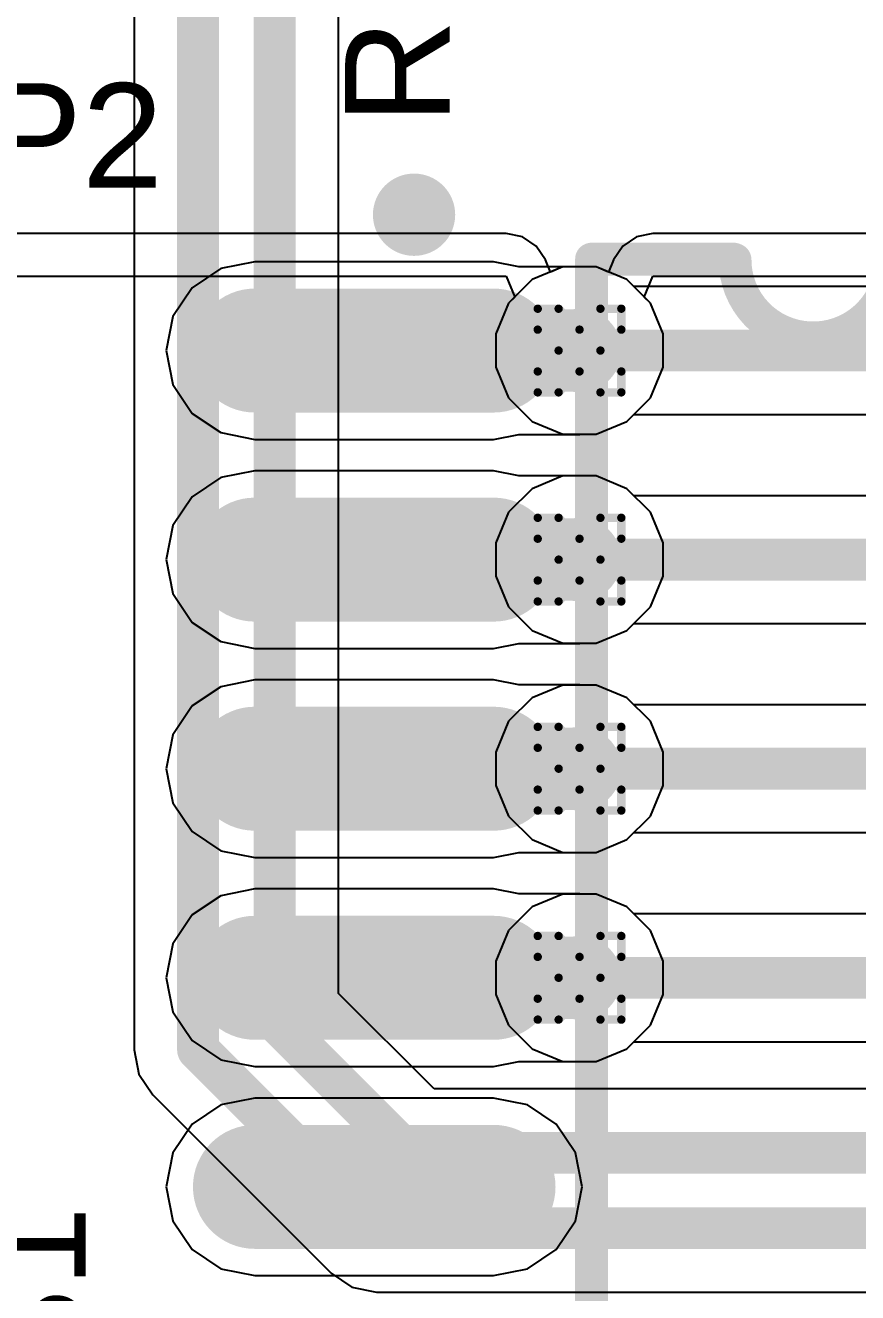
# Model space of a CAD drawing. Header units: inches. Extents: x -13 to 356, y -4 to 120.
# Drawn here: x 16.12 to 21.18, y 1.44 to 9.14 of the extents above; entities that cross this region are included whole.
import ezdxf

# ---------------------------------------------------------------- set-up
doc = ezdxf.new("R2010")
doc.units = ezdxf.units.IN
for name, color, linetype in [('Bottom Layer', 5, 'Continuous'), ('Drill Drawing', 1, 'Continuous'), ('GND', 16, 'Continuous'), ('POWER', 76, 'Continuous'), ('Top Layer', 1, 'Continuous'), ('Top Overlay', 2, 'Continuous'), ('Top Paste', 8, 'Continuous'), ('Top Solder', 216, 'Continuous'), ('Via Holes', 16, 'Continuous')]:
    doc.layers.add(name, color=color, linetype=linetype)
doc.styles.add('Arial', font='', dxfattribs={"height": 0.2})
doc.styles.get('Arial').set_extended_font_data('Arial')

# ---------------------------------------------------------------- blocks, each defined once
blk = doc.blocks.new('SOP16_34')
at = {"layer": 'Top Layer'}
h = blk.add_hatch(color=1, dxfattribs=at)
edge = h.paths.add_edge_path()
edge.add_arc((-1.942, 4.445), 0.275, 270, 450)
edge.add_line((-1.942, 4.72), (-3.392, 4.72))
edge.add_arc((-3.392, 4.445), 0.275, 90, 270)
edge.add_line((-3.392, 4.17), (-1.942, 4.17))
h = blk.add_hatch(color=1, dxfattribs=at)
edge = h.paths.add_edge_path()
edge.add_arc((-1.942, 3.175), 0.275, 270, 450)
edge.add_line((-1.942, 3.45), (-3.392, 3.45))
edge.add_arc((-3.392, 3.175), 0.275, 90, 270)
edge.add_line((-3.392, 2.9), (-1.942, 2.9))
h = blk.add_hatch(color=1, dxfattribs=at)
edge = h.paths.add_edge_path()
edge.add_arc((-1.942, 1.905), 0.275, 270, 450)
edge.add_line((-1.942, 2.18), (-3.392, 2.18))
edge.add_arc((-3.392, 1.905), 0.275, 90, 270)
edge.add_line((-3.392, 1.63), (-1.942, 1.63))
h = blk.add_hatch(color=1, dxfattribs=at)
edge = h.paths.add_edge_path()
edge.add_arc((-1.942, 0.635), 0.275, 270, 450)
edge.add_line((-1.942, 0.91), (-3.392, 0.91))
edge.add_arc((-3.392, 0.635), 0.275, 90, 270)
edge.add_line((-3.392, 0.36), (-1.942, 0.36))
h = blk.add_hatch(color=1, dxfattribs=at)
edge = h.paths.add_edge_path()
edge.add_arc((-1.942, -0.635), 0.275, 270, 450)
edge.add_line((-1.942, -0.36), (-3.392, -0.36))
edge.add_arc((-3.392, -0.635), 0.275, 90, 270)
edge.add_line((-3.392, -0.91), (-1.942, -0.91))
at = {"layer": 'Top Paste'}
h = blk.add_hatch(color=8, dxfattribs=at)
edge = h.paths.add_edge_path()
edge.add_arc((-1.942, 4.445), 0.275, 270, 450)
edge.add_line((-1.942, 4.72), (-3.392, 4.72))
edge.add_arc((-3.392, 4.445), 0.275, 90, 270)
edge.add_line((-3.392, 4.17), (-1.942, 4.17))
h = blk.add_hatch(color=8, dxfattribs=at)
edge = h.paths.add_edge_path()
edge.add_arc((-1.942, 3.175), 0.275, 270, 450)
edge.add_line((-1.942, 3.45), (-3.392, 3.45))
edge.add_arc((-3.392, 3.175), 0.275, 90, 270)
edge.add_line((-3.392, 2.9), (-1.942, 2.9))
h = blk.add_hatch(color=8, dxfattribs=at)
edge = h.paths.add_edge_path()
edge.add_arc((-1.942, 1.905), 0.275, 270, 450)
edge.add_line((-1.942, 2.18), (-3.392, 2.18))
edge.add_arc((-3.392, 1.905), 0.275, 90, 270)
edge.add_line((-3.392, 1.63), (-1.942, 1.63))
h = blk.add_hatch(color=8, dxfattribs=at)
edge = h.paths.add_edge_path()
edge.add_arc((-1.942, 0.635), 0.275, 270, 450)
edge.add_line((-1.942, 0.91), (-3.392, 0.91))
edge.add_arc((-3.392, 0.635), 0.275, 90, 270)
edge.add_line((-3.392, 0.36), (-1.942, 0.36))
h = blk.add_hatch(color=8, dxfattribs=at)
edge = h.paths.add_edge_path()
edge.add_arc((-1.942, -0.635), 0.275, 270, 450)
edge.add_line((-1.942, -0.36), (-3.392, -0.36))
edge.add_arc((-3.392, -0.635), 0.275, 90, 270)
edge.add_line((-3.392, -0.91), (-1.942, -0.91))
at = {"layer": 'Top Solder'}
h = blk.add_hatch(color=216, dxfattribs=at)
edge = h.paths.add_edge_path()
edge.add_arc((-1.942, 4.445), 0.3766, 270, 450)
edge.add_line((-1.942, 4.8216), (-3.392, 4.8216))
edge.add_arc((-3.392, 4.445), 0.3766, 90, 270)
edge.add_line((-3.392, 4.0684), (-1.942, 4.0684))
h = blk.add_hatch(color=216, dxfattribs=at)
edge = h.paths.add_edge_path()
edge.add_arc((-1.942, 3.175), 0.3766, 270, 450)
edge.add_line((-1.942, 3.5516), (-3.392, 3.5516))
edge.add_arc((-3.392, 3.175), 0.3766, 90, 270)
edge.add_line((-3.392, 2.7984), (-1.942, 2.7984))
h = blk.add_hatch(color=216, dxfattribs=at)
edge = h.paths.add_edge_path()
edge.add_arc((-1.942, 1.905), 0.3766, 270, 450)
edge.add_line((-1.942, 2.2816), (-3.392, 2.2816))
edge.add_arc((-3.392, 1.905), 0.3766, 90, 270)
edge.add_line((-3.392, 1.5284), (-1.942, 1.5284))
h = blk.add_hatch(color=216, dxfattribs=at)
edge = h.paths.add_edge_path()
edge.add_arc((-1.942, 0.635), 0.3766, 270, 450)
edge.add_line((-1.942, 1.0116), (-3.392, 1.0116))
edge.add_arc((-3.392, 0.635), 0.3766, 90, 270)
edge.add_line((-3.392, 0.2584), (-1.942, 0.2584))
h = blk.add_hatch(color=216, dxfattribs=at)
edge = h.paths.add_edge_path()
edge.add_arc((-1.942, -0.635), 0.3766, 270, 450)
edge.add_line((-1.942, -0.2584), (-3.392, -0.2584))
edge.add_arc((-3.392, -0.635), 0.3766, 90, 270)
edge.add_line((-3.392, -1.0116), (-1.942, -1.0116))
at = {"layer": 'Top Overlay'}
for points in [[(-2.3, 5.27, 0.25, 0.25, 1), (-2.55, 5.27, 0.25, 0.25, 1)], [(-2.6125, 5.27, 0.125, 0.125, 1), (-2.4875, 5.27, 0.125, 0.125, 1)], [(-2.3625, 5.27, 0.125, 0.125, 1), (-2.2375, 5.27, 0.125, 0.125, 1)], [(-1.3962, 5, 0.1, 0.1, 1), (-1.2962, 5, 0.1, 0.1, 1)], [(-1.3962, 5, 0.1, 0.1, 1), (-1.2962, 5, 0.1, 0.1, 1)], [(-0.5326, 5, 0.1, 0.1, 1), (-0.4326, 5, 0.1, 0.1, 1)], [(-0.5246, 4.9966, 0.1, 0.1, 1), (-0.4246, 4.9966, 0.1, 0.1, 1)]]:
    blk.add_lwpolyline(points, format="xyseb", close=True, dxfattribs=at)
for points in [[(-1.3462, -5, 0.2, 0.2, 0), (-1.3462, 5, 0.2, 0.2, 0)], [(-1.3462, 5, 0.2, 0.2, 0), (-0.4826, 5, 0.2, 0.2, 0)], [(0.4746, 4.9966, 0.2, 0.2, -1.001675), (-0.4746, 4.9966, 0.2, 0.2, 0)]]:
    blk.add_lwpolyline(points, format="xyseb", dxfattribs=at)

msp = doc.modelspace()

# ---------------------------------------------------------------- hatches: boundary and pattern name
at = {"layer": 'Bottom Layer'}
h = msp.add_hatch(color=5, dxfattribs=at)
edge = h.paths.add_edge_path()
edge.add_arc((19.4915, 7.1635), 0.254, 0, 360)
h = msp.add_hatch(color=5, dxfattribs=at)
edge = h.paths.add_edge_path()
edge.add_arc((19.4915, 5.8935), 0.254, 0, 360)
h = msp.add_hatch(color=5, dxfattribs=at)
edge = h.paths.add_edge_path()
edge.add_arc((19.4915, 4.6235), 0.254, 0, 360)
h = msp.add_hatch(color=5, dxfattribs=at)
edge = h.paths.add_edge_path()
edge.add_arc((19.4915, 3.3535), 0.254, 0, 360)
at = {"layer": 'GND'}
h = msp.add_hatch(color=16, dxfattribs=at)
edge = h.paths.add_edge_path()
edge.add_arc((19.4915, 7.1635), 0.254, 0, 360)
h = msp.add_hatch(color=16, dxfattribs=at)
edge = h.paths.add_edge_path()
edge.add_arc((19.4915, 5.8935), 0.254, 0, 360)
h = msp.add_hatch(color=16, dxfattribs=at)
edge = h.paths.add_edge_path()
edge.add_arc((19.4915, 4.6235), 0.254, 0, 360)
h = msp.add_hatch(color=16, dxfattribs=at)
edge = h.paths.add_edge_path()
edge.add_arc((19.4915, 3.3535), 0.254, 0, 360)
at = {"layer": 'POWER'}
h = msp.add_hatch(color=76, dxfattribs=at)
edge = h.paths.add_edge_path()
edge.add_arc((19.4915, 7.1635), 0.254, 0, 360)
h = msp.add_hatch(color=76, dxfattribs=at)
edge = h.paths.add_edge_path()
edge.add_arc((19.4915, 5.8935), 0.254, 0, 360)
h = msp.add_hatch(color=76, dxfattribs=at)
edge = h.paths.add_edge_path()
edge.add_arc((19.4915, 4.6235), 0.254, 0, 360)
h = msp.add_hatch(color=76, dxfattribs=at)
edge = h.paths.add_edge_path()
edge.add_arc((19.4915, 3.3535), 0.254, 0, 360)
at = {"layer": 'Top Layer'}
for points in [[(18.0916, 7.4135), (18.0916, 6.9135), (19.4915, 6.9135), (19.4915, 7.4135)], [(18.0916, 6.1435), (18.0916, 5.6435), (19.4915, 5.6435), (19.4915, 6.1435)], [(18.0916, 4.8735), (18.0916, 4.3735), (19.4915, 4.3735), (19.4915, 4.8735)], [(18.0916, 3.6035), (18.0916, 3.1035), (19.4915, 3.1035), (19.4915, 3.6035)]]:
    msp.add_hatch(color=1, dxfattribs=at).paths.add_polyline_path(points)
h = msp.add_hatch(color=1, dxfattribs=at)
edge = h.paths.add_edge_path()
edge.add_arc((19.4915, 7.1635), 0.254, 0, 360)
h = msp.add_hatch(color=1, dxfattribs=at)
edge = h.paths.add_edge_path()
edge.add_arc((19.4915, 5.8935), 0.254, 0, 360)
h = msp.add_hatch(color=1, dxfattribs=at)
edge = h.paths.add_edge_path()
edge.add_arc((19.4915, 4.6235), 0.254, 0, 360)
h = msp.add_hatch(color=1, dxfattribs=at)
edge = h.paths.add_edge_path()
edge.add_arc((19.4915, 3.3535), 0.254, 0, 360)
at = {"layer": 'Via Holes'}
h = msp.add_hatch(color=7, dxfattribs=at)
edge = h.paths.add_edge_path()
edge.add_arc((19.4915, 7.1635), 0.127, 0, 360)
h = msp.add_hatch(color=7, dxfattribs=at)
edge = h.paths.add_edge_path()
edge.add_arc((19.4915, 5.8935), 0.127, 0, 360)
h = msp.add_hatch(color=7, dxfattribs=at)
edge = h.paths.add_edge_path()
edge.add_arc((19.4915, 4.6235), 0.127, 0, 360)
h = msp.add_hatch(color=7, dxfattribs=at)
edge = h.paths.add_edge_path()
edge.add_arc((19.4915, 3.3535), 0.127, 0, 360)

# ---------------------------------------------------------------- linework, layer by layer
at = {"layer": 'Bottom Layer'}
for p, q in [((16.7848, 10.3078), (16.7848, 2.9169)), ((18.0274, 3.2588), (18.0274, 9.6728)), ((19.3905, 7.6715), (19.2037, 7.5942)), ((19.5926, 7.6715), (19.3905, 7.6715)), ((19.7793, 7.5942), (19.5926, 7.6715)), ((19.2037, 7.5942), (19.0608, 7.4513)), ((19.8215, 7.552), (19.7793, 7.5942)), ((24.0768, 7.552), (19.8215, 7.552)), ((19.0608, 7.4513), (18.9835, 7.2646)), ((18.9835, 7.2646), (18.9835, 7.0625)), ((18.9835, 7.0625), (19.0608, 6.8758)), ((19.0608, 6.8758), (19.2037, 6.7329)), ((19.7793, 6.7329), (19.8215, 6.7751)), ((19.8215, 6.7751), (24.2417, 6.7751)), ((19.2037, 6.7329), (19.3905, 6.6555)), ((19.5926, 6.6555), (19.7793, 6.7329)), ((19.3905, 6.6555), (19.5926, 6.6555)), ((19.3905, 6.4015), (19.2037, 6.3242)), ((19.5926, 6.4015), (19.3905, 6.4015)), ((19.7793, 6.3242), (19.5926, 6.4015)), ((19.2037, 6.3242), (19.0608, 6.1813)), ((19.8215, 6.282), (19.7793, 6.3242)), ((24.4221, 6.282), (19.8215, 6.282)), ((19.0608, 6.1813), (18.9835, 5.9946)), ((18.9835, 5.9946), (18.9835, 5.7925)), ((18.9835, 5.7925), (19.0608, 5.6058)), ((19.0608, 5.6058), (19.2037, 5.4629)), ((19.7793, 5.4629), (19.8215, 5.5051)), ((19.8215, 5.5051), (24.583, 5.5051)), ((19.2037, 5.4629), (19.3905, 5.3855)), ((19.5926, 5.3855), (19.7793, 5.4629)), ((19.3905, 5.3855), (19.5926, 5.3855)), ((19.3905, 5.1315), (19.2037, 5.0542)), ((19.5926, 5.1315), (19.3905, 5.1315)), ((19.7793, 5.0542), (19.5926, 5.1315)), ((19.2037, 5.0542), (19.0608, 4.9113)), ((19.8215, 5.012), (19.7793, 5.0542)), ((24.7449, 5.012), (19.8215, 5.012)), ((19.0608, 4.9113), (18.9835, 4.7246)), ((18.9835, 4.7246), (18.9835, 4.5225)), ((18.9835, 4.5225), (19.0608, 4.3358)), ((19.0608, 4.3358), (19.2037, 4.1929)), ((19.7793, 4.1929), (19.8215, 4.2351)), ((19.8215, 4.2351), (24.9058, 4.2351)), ((19.2037, 4.1929), (19.3905, 4.1155)), ((19.5926, 4.1155), (19.7793, 4.1929)), ((19.3905, 4.1155), (19.5926, 4.1155)), ((19.3905, 3.8615), (19.2037, 3.7842)), ((19.5926, 3.8615), (19.3905, 3.8615)), ((19.7793, 3.7842), (19.5926, 3.8615)), ((19.2037, 3.7842), (19.0608, 3.6413)), ((19.8215, 3.742), (19.7793, 3.7842)), ((25.1856, 3.742), (19.8215, 3.742)), ((19.0608, 3.6413), (18.9835, 3.4546)), ((18.9835, 3.4546), (18.9835, 3.2525)), ((18.6073, 2.6788), (18.0274, 3.2588)), ((18.9835, 3.2525), (19.0608, 3.0658)), ((19.0608, 3.0658), (19.2037, 2.9229)), ((19.7793, 2.9229), (19.8215, 2.9651)), ((19.8215, 2.9651), (25.3465, 2.9651)), ((16.7848, 2.9169), (16.8144, 2.7683)), ((19.2037, 2.9229), (19.3905, 2.8455)), ((19.5926, 2.8455), (19.7793, 2.9229)), ((19.3905, 2.8455), (19.5926, 2.8455)), ((16.8144, 2.7683), (16.8986, 2.6423)), ((16.8986, 2.6423), (17.9824, 1.5584)), ((25.3373, 2.6788), (18.6073, 2.6788)), ((17.9824, 1.5584), (18.1084, 1.4742)), ((18.1084, 1.4742), (18.2571, 1.4447)), ((18.2571, 1.4447), (25.6876, 1.4447))]:
    msp.add_line(p, q, dxfattribs=at)
for points in [[(17.6389, 3.0979, 0.254, 0.254, 0), (17.6389, 10.7267, 0.254, 0.254, 0)], [(17.1733, 2.9169, 0.254, 0.254, 0), (17.1733, 10.4687, 0.254, 0.254, 0)], [(19.4915, 7.1635, 0.254, 0.254, 0), (24.2417, 7.1635, 0.254, 0.254, 0)], [(19.4915, 5.8935, 0.254, 0.254, 0), (24.583, 5.8935, 0.254, 0.254, 0)], [(19.4915, 4.6235, 0.254, 0.254, 0), (24.9058, 4.6235, 0.254, 0.254, 0)], [(19.4915, 3.3535, 0.254, 0.254, 0), (25.3465, 3.3535, 0.254, 0.254, 0)], [(17.6389, 3.0979, 0.254, 0.254, 0), (18.4464, 2.2903, 0.254, 0.254, 0)], [(17.1733, 2.9169, 0.254, 0.254, 0), (18.2571, 1.8331, 0.254, 0.254, 0)], [(18.4464, 2.2903, 0.254, 0.254, 0), (25.4982, 2.2903, 0.254, 0.254, 0)], [(18.2571, 1.8331, 0.254, 0.254, 0), (25.6876, 1.8331, 0.254, 0.254, 0)]]:
    msp.add_lwpolyline(points, format="xyseb", dxfattribs=at)
for points in [[(19.428, 7.1635, 0.127, 0.127, 1), (19.555, 7.1635, 0.127, 0.127, 1)], [(19.428, 5.8935, 0.127, 0.127, 1), (19.555, 5.8935, 0.127, 0.127, 1)], [(19.428, 4.6235, 0.127, 0.127, 1), (19.555, 4.6235, 0.127, 0.127, 1)], [(19.428, 3.3535, 0.127, 0.127, 1), (19.555, 3.3535, 0.127, 0.127, 1)], [(17.5754, 3.0979, 0.127, 0.127, 1), (17.7024, 3.0979, 0.127, 0.127, 1)], [(17.5754, 3.0979, 0.127, 0.127, 1), (17.7024, 3.0979, 0.127, 0.127, 1)], [(17.1098, 2.9169, 0.127, 0.127, 1), (17.2368, 2.9169, 0.127, 0.127, 1)], [(17.1098, 2.9169, 0.127, 0.127, 1), (17.2368, 2.9169, 0.127, 0.127, 1)], [(18.3829, 2.2903, 0.127, 0.127, 1), (18.5099, 2.2903, 0.127, 0.127, 1)], [(18.3829, 2.2903, 0.127, 0.127, 1), (18.5099, 2.2903, 0.127, 0.127, 1)], [(18.1936, 1.8331, 0.127, 0.127, 1), (18.3206, 1.8331, 0.127, 0.127, 1)], [(18.1936, 1.8331, 0.127, 0.127, 1), (18.3206, 1.8331, 0.127, 0.127, 1)]]:
    msp.add_lwpolyline(points, format="xyseb", close=True, dxfattribs=at)
at = {"layer": 'Drill Drawing'}
for points in [[(19.2375, 7.2905, 0.0508, 0.0508, 0), (19.2375, 7.4175, 0.0508, 0.0508, 0)], [(19.2375, 7.4175, 0.0508, 0.0508, 0), (19.3645, 7.4175, 0.0508, 0.0508, 0)], [(19.3645, 7.4175, 0.0508, 0.0508, 0), (19.4915, 7.2905, 0.0508, 0.0508, 0)], [(19.4915, 7.2905, 0.0508, 0.0508, 0), (19.6185, 7.4175, 0.0508, 0.0508, 0)], [(19.6185, 7.4175, 0.0508, 0.0508, 0), (19.7455, 7.4175, 0.0508, 0.0508, 0)], [(19.7455, 7.2905, 0.0508, 0.0508, 0), (19.7455, 7.4175, 0.0508, 0.0508, 0)], [(19.2375, 7.2905, 0.0508, 0.0508, 0), (19.3645, 7.1635, 0.0508, 0.0508, 0)], [(19.6185, 7.1635, 0.0508, 0.0508, 0), (19.7455, 7.2905, 0.0508, 0.0508, 0)], [(19.2375, 7.0365, 0.0508, 0.0508, 0), (19.3645, 7.1635, 0.0508, 0.0508, 0)], [(19.6185, 7.1635, 0.0508, 0.0508, 0), (19.7455, 7.0365, 0.0508, 0.0508, 0)], [(19.2375, 6.9095, 0.0508, 0.0508, 0), (19.2375, 7.0365, 0.0508, 0.0508, 0)], [(19.3645, 6.9095, 0.0508, 0.0508, 0), (19.4915, 7.0365, 0.0508, 0.0508, 0)], [(19.4915, 7.0365, 0.0508, 0.0508, 0), (19.6185, 6.9095, 0.0508, 0.0508, 0)], [(19.7455, 6.9095, 0.0508, 0.0508, 0), (19.7455, 7.0365, 0.0508, 0.0508, 0)], [(19.2375, 6.9095, 0.0508, 0.0508, 0), (19.3645, 6.9095, 0.0508, 0.0508, 0)], [(19.6185, 6.9095, 0.0508, 0.0508, 0), (19.7455, 6.9095, 0.0508, 0.0508, 0)], [(19.2375, 6.0205, 0.0508, 0.0508, 0), (19.2375, 6.1475, 0.0508, 0.0508, 0)], [(19.2375, 6.1475, 0.0508, 0.0508, 0), (19.3645, 6.1475, 0.0508, 0.0508, 0)], [(19.3645, 6.1475, 0.0508, 0.0508, 0), (19.4915, 6.0205, 0.0508, 0.0508, 0)], [(19.4915, 6.0205, 0.0508, 0.0508, 0), (19.6185, 6.1475, 0.0508, 0.0508, 0)], [(19.6185, 6.1475, 0.0508, 0.0508, 0), (19.7455, 6.1475, 0.0508, 0.0508, 0)], [(19.7455, 6.0205, 0.0508, 0.0508, 0), (19.7455, 6.1475, 0.0508, 0.0508, 0)], [(19.2375, 6.0205, 0.0508, 0.0508, 0), (19.3645, 5.8935, 0.0508, 0.0508, 0)], [(19.6185, 5.8935, 0.0508, 0.0508, 0), (19.7455, 6.0205, 0.0508, 0.0508, 0)], [(19.2375, 5.7665, 0.0508, 0.0508, 0), (19.3645, 5.8935, 0.0508, 0.0508, 0)], [(19.6185, 5.8935, 0.0508, 0.0508, 0), (19.7455, 5.7665, 0.0508, 0.0508, 0)], [(19.2375, 5.6395, 0.0508, 0.0508, 0), (19.2375, 5.7665, 0.0508, 0.0508, 0)], [(19.3645, 5.6395, 0.0508, 0.0508, 0), (19.4915, 5.7665, 0.0508, 0.0508, 0)], [(19.4915, 5.7665, 0.0508, 0.0508, 0), (19.6185, 5.6395, 0.0508, 0.0508, 0)], [(19.7455, 5.6395, 0.0508, 0.0508, 0), (19.7455, 5.7665, 0.0508, 0.0508, 0)], [(19.2375, 5.6395, 0.0508, 0.0508, 0), (19.3645, 5.6395, 0.0508, 0.0508, 0)], [(19.6185, 5.6395, 0.0508, 0.0508, 0), (19.7455, 5.6395, 0.0508, 0.0508, 0)], [(19.2375, 4.7505, 0.0508, 0.0508, 0), (19.2375, 4.8775, 0.0508, 0.0508, 0)], [(19.2375, 4.8775, 0.0508, 0.0508, 0), (19.3645, 4.8775, 0.0508, 0.0508, 0)], [(19.3645, 4.8775, 0.0508, 0.0508, 0), (19.4915, 4.7505, 0.0508, 0.0508, 0)], [(19.4915, 4.7505, 0.0508, 0.0508, 0), (19.6185, 4.8775, 0.0508, 0.0508, 0)], [(19.6185, 4.8775, 0.0508, 0.0508, 0), (19.7455, 4.8775, 0.0508, 0.0508, 0)], [(19.7455, 4.7505, 0.0508, 0.0508, 0), (19.7455, 4.8775, 0.0508, 0.0508, 0)], [(19.2375, 4.7505, 0.0508, 0.0508, 0), (19.3645, 4.6235, 0.0508, 0.0508, 0)], [(19.6185, 4.6235, 0.0508, 0.0508, 0), (19.7455, 4.7505, 0.0508, 0.0508, 0)], [(19.2375, 4.4965, 0.0508, 0.0508, 0), (19.3645, 4.6235, 0.0508, 0.0508, 0)], [(19.6185, 4.6235, 0.0508, 0.0508, 0), (19.7455, 4.4965, 0.0508, 0.0508, 0)], [(19.2375, 4.3695, 0.0508, 0.0508, 0), (19.2375, 4.4965, 0.0508, 0.0508, 0)], [(19.3645, 4.3695, 0.0508, 0.0508, 0), (19.4915, 4.4965, 0.0508, 0.0508, 0)], [(19.4915, 4.4965, 0.0508, 0.0508, 0), (19.6185, 4.3695, 0.0508, 0.0508, 0)], [(19.7455, 4.3695, 0.0508, 0.0508, 0), (19.7455, 4.4965, 0.0508, 0.0508, 0)], [(19.2375, 4.3695, 0.0508, 0.0508, 0), (19.3645, 4.3695, 0.0508, 0.0508, 0)], [(19.6185, 4.3695, 0.0508, 0.0508, 0), (19.7455, 4.3695, 0.0508, 0.0508, 0)], [(19.2375, 3.4805, 0.0508, 0.0508, 0), (19.2375, 3.6075, 0.0508, 0.0508, 0)], [(19.2375, 3.6075, 0.0508, 0.0508, 0), (19.3645, 3.6075, 0.0508, 0.0508, 0)], [(19.3645, 3.6075, 0.0508, 0.0508, 0), (19.4915, 3.4805, 0.0508, 0.0508, 0)], [(19.4915, 3.4805, 0.0508, 0.0508, 0), (19.6185, 3.6075, 0.0508, 0.0508, 0)], [(19.6185, 3.6075, 0.0508, 0.0508, 0), (19.7455, 3.6075, 0.0508, 0.0508, 0)], [(19.7455, 3.4805, 0.0508, 0.0508, 0), (19.7455, 3.6075, 0.0508, 0.0508, 0)], [(19.2375, 3.4805, 0.0508, 0.0508, 0), (19.3645, 3.3535, 0.0508, 0.0508, 0)], [(19.6185, 3.3535, 0.0508, 0.0508, 0), (19.7455, 3.4805, 0.0508, 0.0508, 0)], [(19.2375, 3.2265, 0.0508, 0.0508, 0), (19.3645, 3.3535, 0.0508, 0.0508, 0)], [(19.6185, 3.3535, 0.0508, 0.0508, 0), (19.7455, 3.2265, 0.0508, 0.0508, 0)], [(19.2375, 3.0995, 0.0508, 0.0508, 0), (19.2375, 3.2265, 0.0508, 0.0508, 0)], [(19.3645, 3.0995, 0.0508, 0.0508, 0), (19.4915, 3.2265, 0.0508, 0.0508, 0)], [(19.4915, 3.2265, 0.0508, 0.0508, 0), (19.6185, 3.0995, 0.0508, 0.0508, 0)], [(19.7455, 3.0995, 0.0508, 0.0508, 0), (19.7455, 3.2265, 0.0508, 0.0508, 0)], [(19.2375, 3.0995, 0.0508, 0.0508, 0), (19.3645, 3.0995, 0.0508, 0.0508, 0)], [(19.6185, 3.0995, 0.0508, 0.0508, 0), (19.7455, 3.0995, 0.0508, 0.0508, 0)]]:
    msp.add_lwpolyline(points, format="xyseb", dxfattribs=at)
for points in [[(19.2248, 7.4175, 0.0254, 0.0254, 1), (19.2502, 7.4175, 0.0254, 0.0254, 1)], [(19.2248, 7.4175, 0.0254, 0.0254, 1), (19.2502, 7.4175, 0.0254, 0.0254, 1)], [(19.3518, 7.4175, 0.0254, 0.0254, 1), (19.3772, 7.4175, 0.0254, 0.0254, 1)], [(19.3518, 7.4175, 0.0254, 0.0254, 1), (19.3772, 7.4175, 0.0254, 0.0254, 1)], [(19.6058, 7.4175, 0.0254, 0.0254, 1), (19.6312, 7.4175, 0.0254, 0.0254, 1)], [(19.6058, 7.4175, 0.0254, 0.0254, 1), (19.6312, 7.4175, 0.0254, 0.0254, 1)], [(19.7328, 7.4175, 0.0254, 0.0254, 1), (19.7582, 7.4175, 0.0254, 0.0254, 1)], [(19.7328, 7.4175, 0.0254, 0.0254, 1), (19.7582, 7.4175, 0.0254, 0.0254, 1)], [(19.2248, 7.2905, 0.0254, 0.0254, 1), (19.2502, 7.2905, 0.0254, 0.0254, 1)], [(19.2248, 7.2905, 0.0254, 0.0254, 1), (19.2502, 7.2905, 0.0254, 0.0254, 1)], [(19.4788, 7.2905, 0.0254, 0.0254, 1), (19.5042, 7.2905, 0.0254, 0.0254, 1)], [(19.4788, 7.2905, 0.0254, 0.0254, 1), (19.5042, 7.2905, 0.0254, 0.0254, 1)], [(19.7328, 7.2905, 0.0254, 0.0254, 1), (19.7582, 7.2905, 0.0254, 0.0254, 1)], [(19.7328, 7.2905, 0.0254, 0.0254, 1), (19.7582, 7.2905, 0.0254, 0.0254, 1)], [(19.3518, 7.1635, 0.0254, 0.0254, 1), (19.3772, 7.1635, 0.0254, 0.0254, 1)], [(19.3518, 7.1635, 0.0254, 0.0254, 1), (19.3772, 7.1635, 0.0254, 0.0254, 1)], [(19.6058, 7.1635, 0.0254, 0.0254, 1), (19.6312, 7.1635, 0.0254, 0.0254, 1)], [(19.6058, 7.1635, 0.0254, 0.0254, 1), (19.6312, 7.1635, 0.0254, 0.0254, 1)], [(19.2248, 7.0365, 0.0254, 0.0254, 1), (19.2502, 7.0365, 0.0254, 0.0254, 1)], [(19.2248, 7.0365, 0.0254, 0.0254, 1), (19.2502, 7.0365, 0.0254, 0.0254, 1)], [(19.4788, 7.0365, 0.0254, 0.0254, 1), (19.5042, 7.0365, 0.0254, 0.0254, 1)], [(19.4788, 7.0365, 0.0254, 0.0254, 1), (19.5042, 7.0365, 0.0254, 0.0254, 1)], [(19.7328, 7.0365, 0.0254, 0.0254, 1), (19.7582, 7.0365, 0.0254, 0.0254, 1)], [(19.7328, 7.0365, 0.0254, 0.0254, 1), (19.7582, 7.0365, 0.0254, 0.0254, 1)], [(19.2248, 6.9095, 0.0254, 0.0254, 1), (19.2502, 6.9095, 0.0254, 0.0254, 1)], [(19.2248, 6.9095, 0.0254, 0.0254, 1), (19.2502, 6.9095, 0.0254, 0.0254, 1)], [(19.3518, 6.9095, 0.0254, 0.0254, 1), (19.3772, 6.9095, 0.0254, 0.0254, 1)], [(19.3518, 6.9095, 0.0254, 0.0254, 1), (19.3772, 6.9095, 0.0254, 0.0254, 1)], [(19.6058, 6.9095, 0.0254, 0.0254, 1), (19.6312, 6.9095, 0.0254, 0.0254, 1)], [(19.6058, 6.9095, 0.0254, 0.0254, 1), (19.6312, 6.9095, 0.0254, 0.0254, 1)], [(19.7328, 6.9095, 0.0254, 0.0254, 1), (19.7582, 6.9095, 0.0254, 0.0254, 1)], [(19.7328, 6.9095, 0.0254, 0.0254, 1), (19.7582, 6.9095, 0.0254, 0.0254, 1)], [(19.2248, 6.1475, 0.0254, 0.0254, 1), (19.2502, 6.1475, 0.0254, 0.0254, 1)], [(19.2248, 6.1475, 0.0254, 0.0254, 1), (19.2502, 6.1475, 0.0254, 0.0254, 1)], [(19.3518, 6.1475, 0.0254, 0.0254, 1), (19.3772, 6.1475, 0.0254, 0.0254, 1)], [(19.3518, 6.1475, 0.0254, 0.0254, 1), (19.3772, 6.1475, 0.0254, 0.0254, 1)], [(19.6058, 6.1475, 0.0254, 0.0254, 1), (19.6312, 6.1475, 0.0254, 0.0254, 1)], [(19.6058, 6.1475, 0.0254, 0.0254, 1), (19.6312, 6.1475, 0.0254, 0.0254, 1)], [(19.7328, 6.1475, 0.0254, 0.0254, 1), (19.7582, 6.1475, 0.0254, 0.0254, 1)], [(19.7328, 6.1475, 0.0254, 0.0254, 1), (19.7582, 6.1475, 0.0254, 0.0254, 1)], [(19.2248, 6.0205, 0.0254, 0.0254, 1), (19.2502, 6.0205, 0.0254, 0.0254, 1)], [(19.2248, 6.0205, 0.0254, 0.0254, 1), (19.2502, 6.0205, 0.0254, 0.0254, 1)], [(19.4788, 6.0205, 0.0254, 0.0254, 1), (19.5042, 6.0205, 0.0254, 0.0254, 1)], [(19.4788, 6.0205, 0.0254, 0.0254, 1), (19.5042, 6.0205, 0.0254, 0.0254, 1)], [(19.7328, 6.0205, 0.0254, 0.0254, 1), (19.7582, 6.0205, 0.0254, 0.0254, 1)], [(19.7328, 6.0205, 0.0254, 0.0254, 1), (19.7582, 6.0205, 0.0254, 0.0254, 1)], [(19.3518, 5.8935, 0.0254, 0.0254, 1), (19.3772, 5.8935, 0.0254, 0.0254, 1)], [(19.3518, 5.8935, 0.0254, 0.0254, 1), (19.3772, 5.8935, 0.0254, 0.0254, 1)], [(19.6058, 5.8935, 0.0254, 0.0254, 1), (19.6312, 5.8935, 0.0254, 0.0254, 1)], [(19.6058, 5.8935, 0.0254, 0.0254, 1), (19.6312, 5.8935, 0.0254, 0.0254, 1)], [(19.2248, 5.7665, 0.0254, 0.0254, 1), (19.2502, 5.7665, 0.0254, 0.0254, 1)], [(19.2248, 5.7665, 0.0254, 0.0254, 1), (19.2502, 5.7665, 0.0254, 0.0254, 1)], [(19.4788, 5.7665, 0.0254, 0.0254, 1), (19.5042, 5.7665, 0.0254, 0.0254, 1)], [(19.4788, 5.7665, 0.0254, 0.0254, 1), (19.5042, 5.7665, 0.0254, 0.0254, 1)], [(19.7328, 5.7665, 0.0254, 0.0254, 1), (19.7582, 5.7665, 0.0254, 0.0254, 1)], [(19.7328, 5.7665, 0.0254, 0.0254, 1), (19.7582, 5.7665, 0.0254, 0.0254, 1)], [(19.2248, 5.6395, 0.0254, 0.0254, 1), (19.2502, 5.6395, 0.0254, 0.0254, 1)], [(19.2248, 5.6395, 0.0254, 0.0254, 1), (19.2502, 5.6395, 0.0254, 0.0254, 1)], [(19.3518, 5.6395, 0.0254, 0.0254, 1), (19.3772, 5.6395, 0.0254, 0.0254, 1)], [(19.3518, 5.6395, 0.0254, 0.0254, 1), (19.3772, 5.6395, 0.0254, 0.0254, 1)], [(19.6058, 5.6395, 0.0254, 0.0254, 1), (19.6312, 5.6395, 0.0254, 0.0254, 1)], [(19.6058, 5.6395, 0.0254, 0.0254, 1), (19.6312, 5.6395, 0.0254, 0.0254, 1)], [(19.7328, 5.6395, 0.0254, 0.0254, 1), (19.7582, 5.6395, 0.0254, 0.0254, 1)], [(19.7328, 5.6395, 0.0254, 0.0254, 1), (19.7582, 5.6395, 0.0254, 0.0254, 1)], [(19.2248, 4.8775, 0.0254, 0.0254, 1), (19.2502, 4.8775, 0.0254, 0.0254, 1)], [(19.2248, 4.8775, 0.0254, 0.0254, 1), (19.2502, 4.8775, 0.0254, 0.0254, 1)], [(19.3518, 4.8775, 0.0254, 0.0254, 1), (19.3772, 4.8775, 0.0254, 0.0254, 1)], [(19.3518, 4.8775, 0.0254, 0.0254, 1), (19.3772, 4.8775, 0.0254, 0.0254, 1)], [(19.6058, 4.8775, 0.0254, 0.0254, 1), (19.6312, 4.8775, 0.0254, 0.0254, 1)], [(19.6058, 4.8775, 0.0254, 0.0254, 1), (19.6312, 4.8775, 0.0254, 0.0254, 1)], [(19.7328, 4.8775, 0.0254, 0.0254, 1), (19.7582, 4.8775, 0.0254, 0.0254, 1)], [(19.7328, 4.8775, 0.0254, 0.0254, 1), (19.7582, 4.8775, 0.0254, 0.0254, 1)], [(19.2248, 4.7505, 0.0254, 0.0254, 1), (19.2502, 4.7505, 0.0254, 0.0254, 1)], [(19.2248, 4.7505, 0.0254, 0.0254, 1), (19.2502, 4.7505, 0.0254, 0.0254, 1)], [(19.4788, 4.7505, 0.0254, 0.0254, 1), (19.5042, 4.7505, 0.0254, 0.0254, 1)], [(19.4788, 4.7505, 0.0254, 0.0254, 1), (19.5042, 4.7505, 0.0254, 0.0254, 1)], [(19.7328, 4.7505, 0.0254, 0.0254, 1), (19.7582, 4.7505, 0.0254, 0.0254, 1)], [(19.7328, 4.7505, 0.0254, 0.0254, 1), (19.7582, 4.7505, 0.0254, 0.0254, 1)], [(19.3518, 4.6235, 0.0254, 0.0254, 1), (19.3772, 4.6235, 0.0254, 0.0254, 1)], [(19.3518, 4.6235, 0.0254, 0.0254, 1), (19.3772, 4.6235, 0.0254, 0.0254, 1)], [(19.6058, 4.6235, 0.0254, 0.0254, 1), (19.6312, 4.6235, 0.0254, 0.0254, 1)], [(19.6058, 4.6235, 0.0254, 0.0254, 1), (19.6312, 4.6235, 0.0254, 0.0254, 1)], [(19.2248, 4.4965, 0.0254, 0.0254, 1), (19.2502, 4.4965, 0.0254, 0.0254, 1)], [(19.2248, 4.4965, 0.0254, 0.0254, 1), (19.2502, 4.4965, 0.0254, 0.0254, 1)], [(19.4788, 4.4965, 0.0254, 0.0254, 1), (19.5042, 4.4965, 0.0254, 0.0254, 1)], [(19.4788, 4.4965, 0.0254, 0.0254, 1), (19.5042, 4.4965, 0.0254, 0.0254, 1)], [(19.7328, 4.4965, 0.0254, 0.0254, 1), (19.7582, 4.4965, 0.0254, 0.0254, 1)], [(19.7328, 4.4965, 0.0254, 0.0254, 1), (19.7582, 4.4965, 0.0254, 0.0254, 1)], [(19.2248, 4.3695, 0.0254, 0.0254, 1), (19.2502, 4.3695, 0.0254, 0.0254, 1)], [(19.2248, 4.3695, 0.0254, 0.0254, 1), (19.2502, 4.3695, 0.0254, 0.0254, 1)], [(19.3518, 4.3695, 0.0254, 0.0254, 1), (19.3772, 4.3695, 0.0254, 0.0254, 1)], [(19.3518, 4.3695, 0.0254, 0.0254, 1), (19.3772, 4.3695, 0.0254, 0.0254, 1)], [(19.6058, 4.3695, 0.0254, 0.0254, 1), (19.6312, 4.3695, 0.0254, 0.0254, 1)], [(19.6058, 4.3695, 0.0254, 0.0254, 1), (19.6312, 4.3695, 0.0254, 0.0254, 1)], [(19.7328, 4.3695, 0.0254, 0.0254, 1), (19.7582, 4.3695, 0.0254, 0.0254, 1)], [(19.7328, 4.3695, 0.0254, 0.0254, 1), (19.7582, 4.3695, 0.0254, 0.0254, 1)], [(19.2248, 3.6075, 0.0254, 0.0254, 1), (19.2502, 3.6075, 0.0254, 0.0254, 1)], [(19.2248, 3.6075, 0.0254, 0.0254, 1), (19.2502, 3.6075, 0.0254, 0.0254, 1)], [(19.3518, 3.6075, 0.0254, 0.0254, 1), (19.3772, 3.6075, 0.0254, 0.0254, 1)], [(19.3518, 3.6075, 0.0254, 0.0254, 1), (19.3772, 3.6075, 0.0254, 0.0254, 1)], [(19.6058, 3.6075, 0.0254, 0.0254, 1), (19.6312, 3.6075, 0.0254, 0.0254, 1)], [(19.6058, 3.6075, 0.0254, 0.0254, 1), (19.6312, 3.6075, 0.0254, 0.0254, 1)], [(19.7328, 3.6075, 0.0254, 0.0254, 1), (19.7582, 3.6075, 0.0254, 0.0254, 1)], [(19.7328, 3.6075, 0.0254, 0.0254, 1), (19.7582, 3.6075, 0.0254, 0.0254, 1)], [(19.2248, 3.4805, 0.0254, 0.0254, 1), (19.2502, 3.4805, 0.0254, 0.0254, 1)], [(19.2248, 3.4805, 0.0254, 0.0254, 1), (19.2502, 3.4805, 0.0254, 0.0254, 1)], [(19.4788, 3.4805, 0.0254, 0.0254, 1), (19.5042, 3.4805, 0.0254, 0.0254, 1)], [(19.4788, 3.4805, 0.0254, 0.0254, 1), (19.5042, 3.4805, 0.0254, 0.0254, 1)], [(19.7328, 3.4805, 0.0254, 0.0254, 1), (19.7582, 3.4805, 0.0254, 0.0254, 1)], [(19.7328, 3.4805, 0.0254, 0.0254, 1), (19.7582, 3.4805, 0.0254, 0.0254, 1)], [(19.3518, 3.3535, 0.0254, 0.0254, 1), (19.3772, 3.3535, 0.0254, 0.0254, 1)], [(19.3518, 3.3535, 0.0254, 0.0254, 1), (19.3772, 3.3535, 0.0254, 0.0254, 1)], [(19.6058, 3.3535, 0.0254, 0.0254, 1), (19.6312, 3.3535, 0.0254, 0.0254, 1)], [(19.6058, 3.3535, 0.0254, 0.0254, 1), (19.6312, 3.3535, 0.0254, 0.0254, 1)], [(19.2248, 3.2265, 0.0254, 0.0254, 1), (19.2502, 3.2265, 0.0254, 0.0254, 1)], [(19.2248, 3.2265, 0.0254, 0.0254, 1), (19.2502, 3.2265, 0.0254, 0.0254, 1)], [(19.4788, 3.2265, 0.0254, 0.0254, 1), (19.5042, 3.2265, 0.0254, 0.0254, 1)], [(19.4788, 3.2265, 0.0254, 0.0254, 1), (19.5042, 3.2265, 0.0254, 0.0254, 1)], [(19.7328, 3.2265, 0.0254, 0.0254, 1), (19.7582, 3.2265, 0.0254, 0.0254, 1)], [(19.7328, 3.2265, 0.0254, 0.0254, 1), (19.7582, 3.2265, 0.0254, 0.0254, 1)], [(19.2248, 3.0995, 0.0254, 0.0254, 1), (19.2502, 3.0995, 0.0254, 0.0254, 1)], [(19.2248, 3.0995, 0.0254, 0.0254, 1), (19.2502, 3.0995, 0.0254, 0.0254, 1)], [(19.3518, 3.0995, 0.0254, 0.0254, 1), (19.3772, 3.0995, 0.0254, 0.0254, 1)], [(19.3518, 3.0995, 0.0254, 0.0254, 1), (19.3772, 3.0995, 0.0254, 0.0254, 1)], [(19.6058, 3.0995, 0.0254, 0.0254, 1), (19.6312, 3.0995, 0.0254, 0.0254, 1)], [(19.6058, 3.0995, 0.0254, 0.0254, 1), (19.6312, 3.0995, 0.0254, 0.0254, 1)], [(19.7328, 3.0995, 0.0254, 0.0254, 1), (19.7582, 3.0995, 0.0254, 0.0254, 1)], [(19.7328, 3.0995, 0.0254, 0.0254, 1), (19.7582, 3.0995, 0.0254, 0.0254, 1)]]:
    msp.add_lwpolyline(points, format="xyseb", close=True, dxfattribs=at)
at = {"layer": 'GND'}
for p, q in [((19.3905, 7.6715), (19.2037, 7.5942)), ((19.5926, 7.6715), (19.3905, 7.6715)), ((19.7793, 7.5942), (19.5926, 7.6715)), ((19.2037, 7.5942), (19.0608, 7.4513)), ((19.9222, 7.4513), (19.7793, 7.5942)), ((19.0608, 7.4513), (18.9835, 7.2646)), ((19.9995, 7.2646), (19.9222, 7.4513)), ((18.9835, 7.2646), (18.9835, 7.0625)), ((19.9995, 7.0625), (19.9995, 7.2646)), ((18.9835, 7.0625), (19.0608, 6.8758)), ((19.9222, 6.8758), (19.9995, 7.0625)), ((19.0608, 6.8758), (19.2037, 6.7329)), ((19.7793, 6.7329), (19.9222, 6.8758)), ((19.2037, 6.7329), (19.3905, 6.6555)), ((19.5926, 6.6555), (19.7793, 6.7329)), ((19.3905, 6.6555), (19.5926, 6.6555)), ((19.3905, 6.4015), (19.2037, 6.3242)), ((19.5926, 6.4015), (19.3905, 6.4015)), ((19.7793, 6.3242), (19.5926, 6.4015)), ((19.2037, 6.3242), (19.0608, 6.1813)), ((19.9222, 6.1813), (19.7793, 6.3242)), ((19.0608, 6.1813), (18.9835, 5.9946)), ((19.9995, 5.9946), (19.9222, 6.1813)), ((18.9835, 5.9946), (18.9835, 5.7925)), ((19.9995, 5.7925), (19.9995, 5.9946)), ((18.9835, 5.7925), (19.0608, 5.6058)), ((19.9222, 5.6058), (19.9995, 5.7925)), ((19.0608, 5.6058), (19.2037, 5.4629)), ((19.7793, 5.4629), (19.9222, 5.6058)), ((19.2037, 5.4629), (19.3905, 5.3855)), ((19.5926, 5.3855), (19.7793, 5.4629)), ((19.3905, 5.3855), (19.5926, 5.3855)), ((19.3905, 5.1315), (19.2037, 5.0542)), ((19.5926, 5.1315), (19.3905, 5.1315)), ((19.7793, 5.0542), (19.5926, 5.1315)), ((19.2037, 5.0542), (19.0608, 4.9113)), ((19.9222, 4.9113), (19.7793, 5.0542)), ((19.0608, 4.9113), (18.9835, 4.7246)), ((19.9995, 4.7246), (19.9222, 4.9113)), ((18.9835, 4.7246), (18.9835, 4.5225)), ((19.9995, 4.5225), (19.9995, 4.7246)), ((18.9835, 4.5225), (19.0608, 4.3358)), ((19.9222, 4.3358), (19.9995, 4.5225)), ((19.0608, 4.3358), (19.2037, 4.1929)), ((19.7793, 4.1929), (19.9222, 4.3358)), ((19.2037, 4.1929), (19.3905, 4.1155)), ((19.5926, 4.1155), (19.7793, 4.1929)), ((19.3905, 4.1155), (19.5926, 4.1155)), ((19.3905, 3.8615), (19.2037, 3.7842)), ((19.5926, 3.8615), (19.3905, 3.8615)), ((19.7793, 3.7842), (19.5926, 3.8615)), ((19.2037, 3.7842), (19.0608, 3.6413)), ((19.9222, 3.6413), (19.7793, 3.7842)), ((19.0608, 3.6413), (18.9835, 3.4546)), ((19.9995, 3.4546), (19.9222, 3.6413)), ((18.9835, 3.4546), (18.9835, 3.2525)), ((19.9995, 3.2525), (19.9995, 3.4546)), ((18.9835, 3.2525), (19.0608, 3.0658)), ((19.9222, 3.0658), (19.9995, 3.2525)), ((19.0608, 3.0658), (19.2037, 2.9229)), ((19.7793, 2.9229), (19.9222, 3.0658)), ((19.2037, 2.9229), (19.3905, 2.8455)), ((19.5926, 2.8455), (19.7793, 2.9229)), ((19.3905, 2.8455), (19.5926, 2.8455))]:
    msp.add_line(p, q, dxfattribs=at)
at = {"layer": 'POWER'}
for p, q in [((19.0453, 7.8743), (14.702, 7.8743)), ((19.1444, 7.8546), (19.0453, 7.8743)), ((19.2284, 7.7984), (19.1444, 7.8546)), ((19.8386, 7.8546), (19.7546, 7.7984)), ((19.9378, 7.8743), (19.8386, 7.8546)), ((27.8472, 7.8743), (19.9378, 7.8743)), ((19.2845, 7.7144), (19.2284, 7.7984)), ((19.7546, 7.7984), (19.6985, 7.7144)), ((19.3152, 7.6403), (19.2845, 7.7144)), ((19.6985, 7.7144), (19.6678, 7.6403)), ((19.3905, 7.6715), (19.3152, 7.6403)), ((19.5926, 7.6715), (19.3905, 7.6715)), ((19.6678, 7.6403), (19.5926, 7.6715)), ((14.443, 7.6153), (19.0453, 7.6153)), ((19.0453, 7.6153), (19.0979, 7.4883)), ((19.8851, 7.4883), (19.9378, 7.6153)), ((19.9378, 7.6153), (27.8762, 7.6153)), ((19.0979, 7.4883), (19.0608, 7.4513)), ((19.9222, 7.4513), (19.8851, 7.4883)), ((19.0608, 7.4513), (18.9835, 7.2646)), ((19.9995, 7.2646), (19.9222, 7.4513)), ((18.9835, 7.2646), (18.9835, 7.0625)), ((19.9995, 7.0625), (19.9995, 7.2646)), ((18.9835, 7.0625), (19.0608, 6.8758)), ((19.9222, 6.8758), (19.9995, 7.0625)), ((19.0608, 6.8758), (19.2037, 6.7329)), ((19.7793, 6.7329), (19.9222, 6.8758)), ((19.2037, 6.7329), (19.3905, 6.6555)), ((19.5926, 6.6555), (19.7793, 6.7329)), ((19.3905, 6.6555), (19.5926, 6.6555)), ((19.3905, 6.4015), (19.2037, 6.3242)), ((19.5926, 6.4015), (19.3905, 6.4015)), ((19.7793, 6.3242), (19.5926, 6.4015)), ((19.2037, 6.3242), (19.0608, 6.1813)), ((19.9222, 6.1813), (19.7793, 6.3242)), ((19.0608, 6.1813), (18.9835, 5.9946)), ((19.9995, 5.9946), (19.9222, 6.1813)), ((18.9835, 5.9946), (18.9835, 5.7925)), ((19.9995, 5.7925), (19.9995, 5.9946)), ((18.9835, 5.7925), (19.0608, 5.6058)), ((19.9222, 5.6058), (19.9995, 5.7925)), ((19.0608, 5.6058), (19.2037, 5.4629)), ((19.7793, 5.4629), (19.9222, 5.6058)), ((19.2037, 5.4629), (19.3905, 5.3855)), ((19.5926, 5.3855), (19.7793, 5.4629)), ((19.3905, 5.3855), (19.5926, 5.3855)), ((19.3905, 5.1315), (19.2037, 5.0542)), ((19.5926, 5.1315), (19.3905, 5.1315)), ((19.7793, 5.0542), (19.5926, 5.1315)), ((19.2037, 5.0542), (19.0608, 4.9113)), ((19.9222, 4.9113), (19.7793, 5.0542)), ((19.0608, 4.9113), (18.9835, 4.7246)), ((19.9995, 4.7246), (19.9222, 4.9113)), ((18.9835, 4.7246), (18.9835, 4.5225)), ((19.9995, 4.5225), (19.9995, 4.7246)), ((18.9835, 4.5225), (19.0608, 4.3358)), ((19.9222, 4.3358), (19.9995, 4.5225)), ((19.0608, 4.3358), (19.2037, 4.1929)), ((19.7793, 4.1929), (19.9222, 4.3358)), ((19.2037, 4.1929), (19.3905, 4.1155)), ((19.5926, 4.1155), (19.7793, 4.1929)), ((19.3905, 4.1155), (19.5926, 4.1155)), ((19.3905, 3.8615), (19.2037, 3.7842)), ((19.5926, 3.8615), (19.3905, 3.8615)), ((19.7793, 3.7842), (19.5926, 3.8615)), ((19.2037, 3.7842), (19.0608, 3.6413)), ((19.9222, 3.6413), (19.7793, 3.7842)), ((19.0608, 3.6413), (18.9835, 3.4546)), ((19.9995, 3.4546), (19.9222, 3.6413)), ((18.9835, 3.4546), (18.9835, 3.2525)), ((19.9995, 3.2525), (19.9995, 3.4546)), ((18.9835, 3.2525), (19.0608, 3.0658)), ((19.9222, 3.0658), (19.9995, 3.2525)), ((19.0608, 3.0658), (19.2037, 2.9229)), ((19.7793, 2.9229), (19.9222, 3.0658)), ((19.2037, 2.9229), (19.3905, 2.8455)), ((19.5926, 2.8455), (19.7793, 2.9229)), ((19.3905, 2.8455), (19.5926, 2.8455))]:
    msp.add_line(p, q, dxfattribs=at)
at = {"layer": 'Top Layer'}
for p, q in [((17.519, 7.7029), (17.3126, 7.6618)), ((18.969, 7.7029), (17.519, 7.7029)), ((19.1218, 7.6725), (18.969, 7.7029)), ((17.3126, 7.6618), (17.1376, 7.5449)), ((19.4915, 7.6725), (19.1218, 7.6725)), ((19.4964, 7.6715), (19.4915, 7.6725)), ((19.5926, 7.6715), (19.4964, 7.6715)), ((19.7793, 7.5942), (19.5926, 7.6715)), ((17.1376, 7.5449), (17.0207, 7.3699)), ((19.9222, 7.4513), (19.7793, 7.5942)), ((19.9995, 7.2646), (19.9222, 7.4513)), ((17.0207, 7.3699), (16.9796, 7.1635)), ((19.9995, 7.0625), (19.9995, 7.2646)), ((16.9796, 7.1635), (17.0207, 6.9571)), ((19.9222, 6.8758), (19.9995, 7.0625)), ((17.0207, 6.9571), (17.1376, 6.7821)), ((19.7793, 6.7329), (19.9222, 6.8758)), ((17.1376, 6.7821), (17.3126, 6.6652)), ((19.5926, 6.6555), (19.7793, 6.7329)), ((17.3126, 6.6652), (17.519, 6.6242)), ((17.519, 6.6242), (18.969, 6.6242)), ((18.969, 6.6242), (19.1217, 6.6545)), ((19.1217, 6.6545), (19.4915, 6.6545)), ((19.4915, 6.6545), (19.4964, 6.6555)), ((19.4964, 6.6555), (19.5926, 6.6555)), ((17.3126, 6.3918), (17.1376, 6.2749)), ((17.519, 6.4329), (17.3126, 6.3918)), ((18.969, 6.4329), (17.519, 6.4329)), ((19.1218, 6.4025), (18.969, 6.4329)), ((19.4915, 6.4025), (19.1218, 6.4025)), ((19.4964, 6.4015), (19.4915, 6.4025)), ((19.5926, 6.4015), (19.4964, 6.4015)), ((19.7793, 6.3242), (19.5926, 6.4015)), ((19.9222, 6.1813), (19.7793, 6.3242)), ((17.1376, 6.2749), (17.0207, 6.0999)), ((19.9995, 5.9946), (19.9222, 6.1813)), ((17.0207, 6.0999), (16.9796, 5.8935)), ((19.9995, 5.7925), (19.9995, 5.9946)), ((16.9796, 5.8935), (17.0207, 5.6871)), ((19.9222, 5.6058), (19.9995, 5.7925)), ((17.0207, 5.6871), (17.1376, 5.5121)), ((19.7793, 5.4629), (19.9222, 5.6058)), ((17.1376, 5.5121), (17.3126, 5.3952)), ((17.3126, 5.3952), (17.519, 5.3542)), ((19.5926, 5.3855), (19.7793, 5.4629)), ((17.519, 5.3542), (18.969, 5.3542)), ((18.969, 5.3542), (19.1217, 5.3845)), ((19.1217, 5.3845), (19.4915, 5.3845)), ((19.4915, 5.3845), (19.4964, 5.3855)), ((19.4964, 5.3855), (19.5926, 5.3855)), ((17.519, 5.1629), (17.3126, 5.1218)), ((18.969, 5.1629), (17.519, 5.1629)), ((19.1218, 5.1325), (18.969, 5.1629)), ((17.3126, 5.1218), (17.1376, 5.0049)), ((19.4915, 5.1325), (19.1218, 5.1325)), ((19.4964, 5.1315), (19.4915, 5.1325)), ((19.5926, 5.1315), (19.4964, 5.1315)), ((19.7793, 5.0542), (19.5926, 5.1315)), ((17.1376, 5.0049), (17.0207, 4.8299)), ((19.9222, 4.9113), (19.7793, 5.0542)), ((19.9995, 4.7246), (19.9222, 4.9113)), ((17.0207, 4.8299), (16.9796, 4.6235)), ((19.9995, 4.5225), (19.9995, 4.7246)), ((16.9796, 4.6235), (17.0207, 4.4171)), ((19.9222, 4.3358), (19.9995, 4.5225)), ((17.0207, 4.4171), (17.1376, 4.2421)), ((19.7793, 4.1929), (19.9222, 4.3358)), ((17.1376, 4.2421), (17.3126, 4.1252)), ((19.5926, 4.1155), (19.7793, 4.1929)), ((17.3126, 4.1252), (17.519, 4.0842)), ((17.519, 4.0842), (18.969, 4.0842)), ((18.969, 4.0842), (19.1217, 4.1145)), ((19.1217, 4.1145), (19.4915, 4.1145)), ((19.4915, 4.1145), (19.4964, 4.1155)), ((19.4964, 4.1155), (19.5926, 4.1155)), ((17.3126, 3.8518), (17.1376, 3.7349)), ((17.519, 3.8929), (17.3126, 3.8518)), ((18.969, 3.8929), (17.519, 3.8929)), ((19.1218, 3.8625), (18.969, 3.8929)), ((19.4915, 3.8625), (19.1218, 3.8625)), ((19.4964, 3.8615), (19.4915, 3.8625)), ((19.5926, 3.8615), (19.4964, 3.8615)), ((19.7793, 3.7842), (19.5926, 3.8615)), ((19.9222, 3.6413), (19.7793, 3.7842)), ((17.1376, 3.7349), (17.0207, 3.5599)), ((19.9995, 3.4546), (19.9222, 3.6413)), ((17.0207, 3.5599), (16.9796, 3.3535)), ((19.9995, 3.2525), (19.9995, 3.4546)), ((16.9796, 3.3535), (17.0207, 3.1471)), ((19.9222, 3.0658), (19.9995, 3.2525)), ((17.0207, 3.1471), (17.1376, 2.9721)), ((19.7793, 2.9229), (19.9222, 3.0658)), ((17.1376, 2.9721), (17.3126, 2.8552)), ((17.3126, 2.8552), (17.519, 2.8142)), ((19.5926, 2.8455), (19.7793, 2.9229)), ((17.519, 2.8142), (18.969, 2.8142)), ((18.969, 2.8142), (19.1217, 2.8445)), ((19.1217, 2.8445), (19.4915, 2.8445)), ((19.4915, 2.8445), (19.4964, 2.8455)), ((19.4964, 2.8455), (19.5926, 2.8455)), ((17.519, 2.6229), (17.3126, 2.5818)), ((18.969, 2.6229), (17.519, 2.6229)), ((19.1754, 2.5818), (18.969, 2.6229)), ((17.3126, 2.5818), (17.1376, 2.4649)), ((19.3504, 2.4649), (19.1754, 2.5818)), ((17.1376, 2.4649), (17.0207, 2.2899)), ((19.4673, 2.2899), (19.3504, 2.4649)), ((17.0207, 2.2899), (16.9796, 2.0835)), ((19.5084, 2.0835), (19.4673, 2.2899)), ((16.9796, 2.0835), (17.0207, 1.8771)), ((19.4673, 1.8771), (19.5084, 2.0835)), ((17.0207, 1.8771), (17.1376, 1.7021)), ((19.3504, 1.7021), (19.4673, 1.8771)), ((17.1376, 1.7021), (17.3126, 1.5852)), ((19.1754, 1.5852), (19.3504, 1.7021)), ((17.3126, 1.5852), (17.519, 1.5442)), ((17.519, 1.5442), (18.969, 1.5442)), ((18.969, 1.5442), (19.1754, 1.5852))]:
    msp.add_line(p, q, dxfattribs=at)

# ---------------------------------------------------------------- block references
msp.add_blockref('SOP16_34', (20.911, 2.7185))

# ---------------------------------------------------------------- texts
at = {"layer": 'Top Overlay', "style": 'Arial'}
for s, p in [('R11', (18.7019, 8.535)), ('USB1', (16.4904, -0.3518))]:
    msp.add_text(s, height=0.635, rotation=90, dxfattribs=at).set_placement(p)
msp.add_text('JP2', height=0.635, dxfattribs=at).set_placement((15.4331, 8.1525))

doc.saveas('drawing.dxf')
